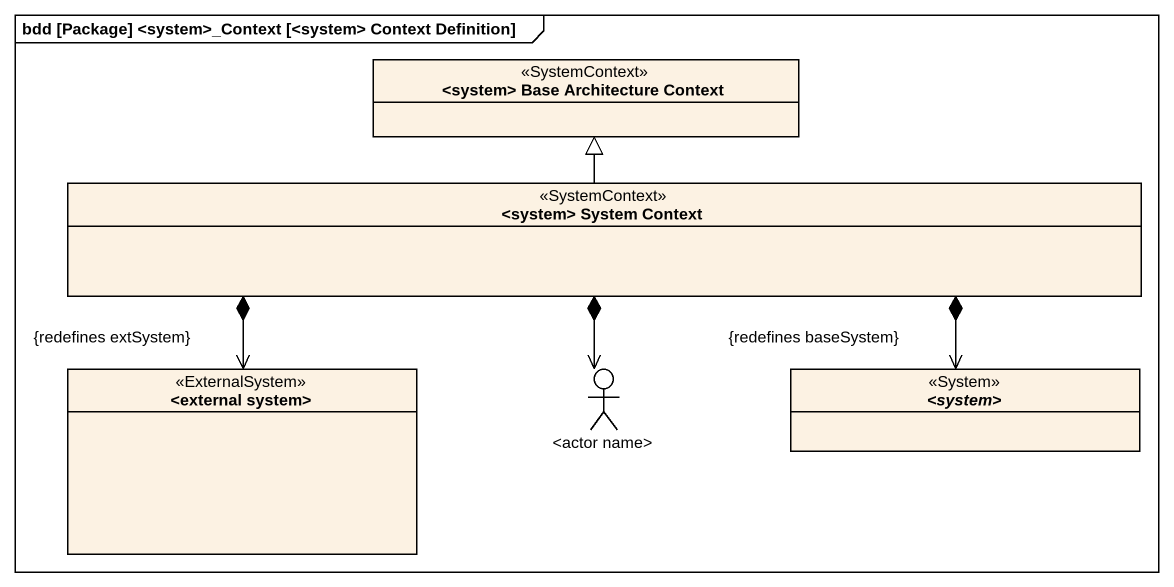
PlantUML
@startuml
mainframe bdd [Package] <system>_Context [<system> Context Definition]
allowmixing
hide circle
hide empty members
class "<system> Base Architecture Context" as system_Base_Architecture <<SystemContext>>
class "<system> System Context" as system_System_Context <<SystemContext>>
class "<external system>" as external_system <<ExternalSystem>>
actor "<actor name>" as actor_name
abstract class "<system>" as system <<System>>
system_System_Context -up-|> system_Base_Architecture
system_System_Context *--> "{redefines extSystem}" external_system
system_System_Context *--> actor_name
system_System_Context *-right-> "{redefines baseSystem}" system
@enduml
